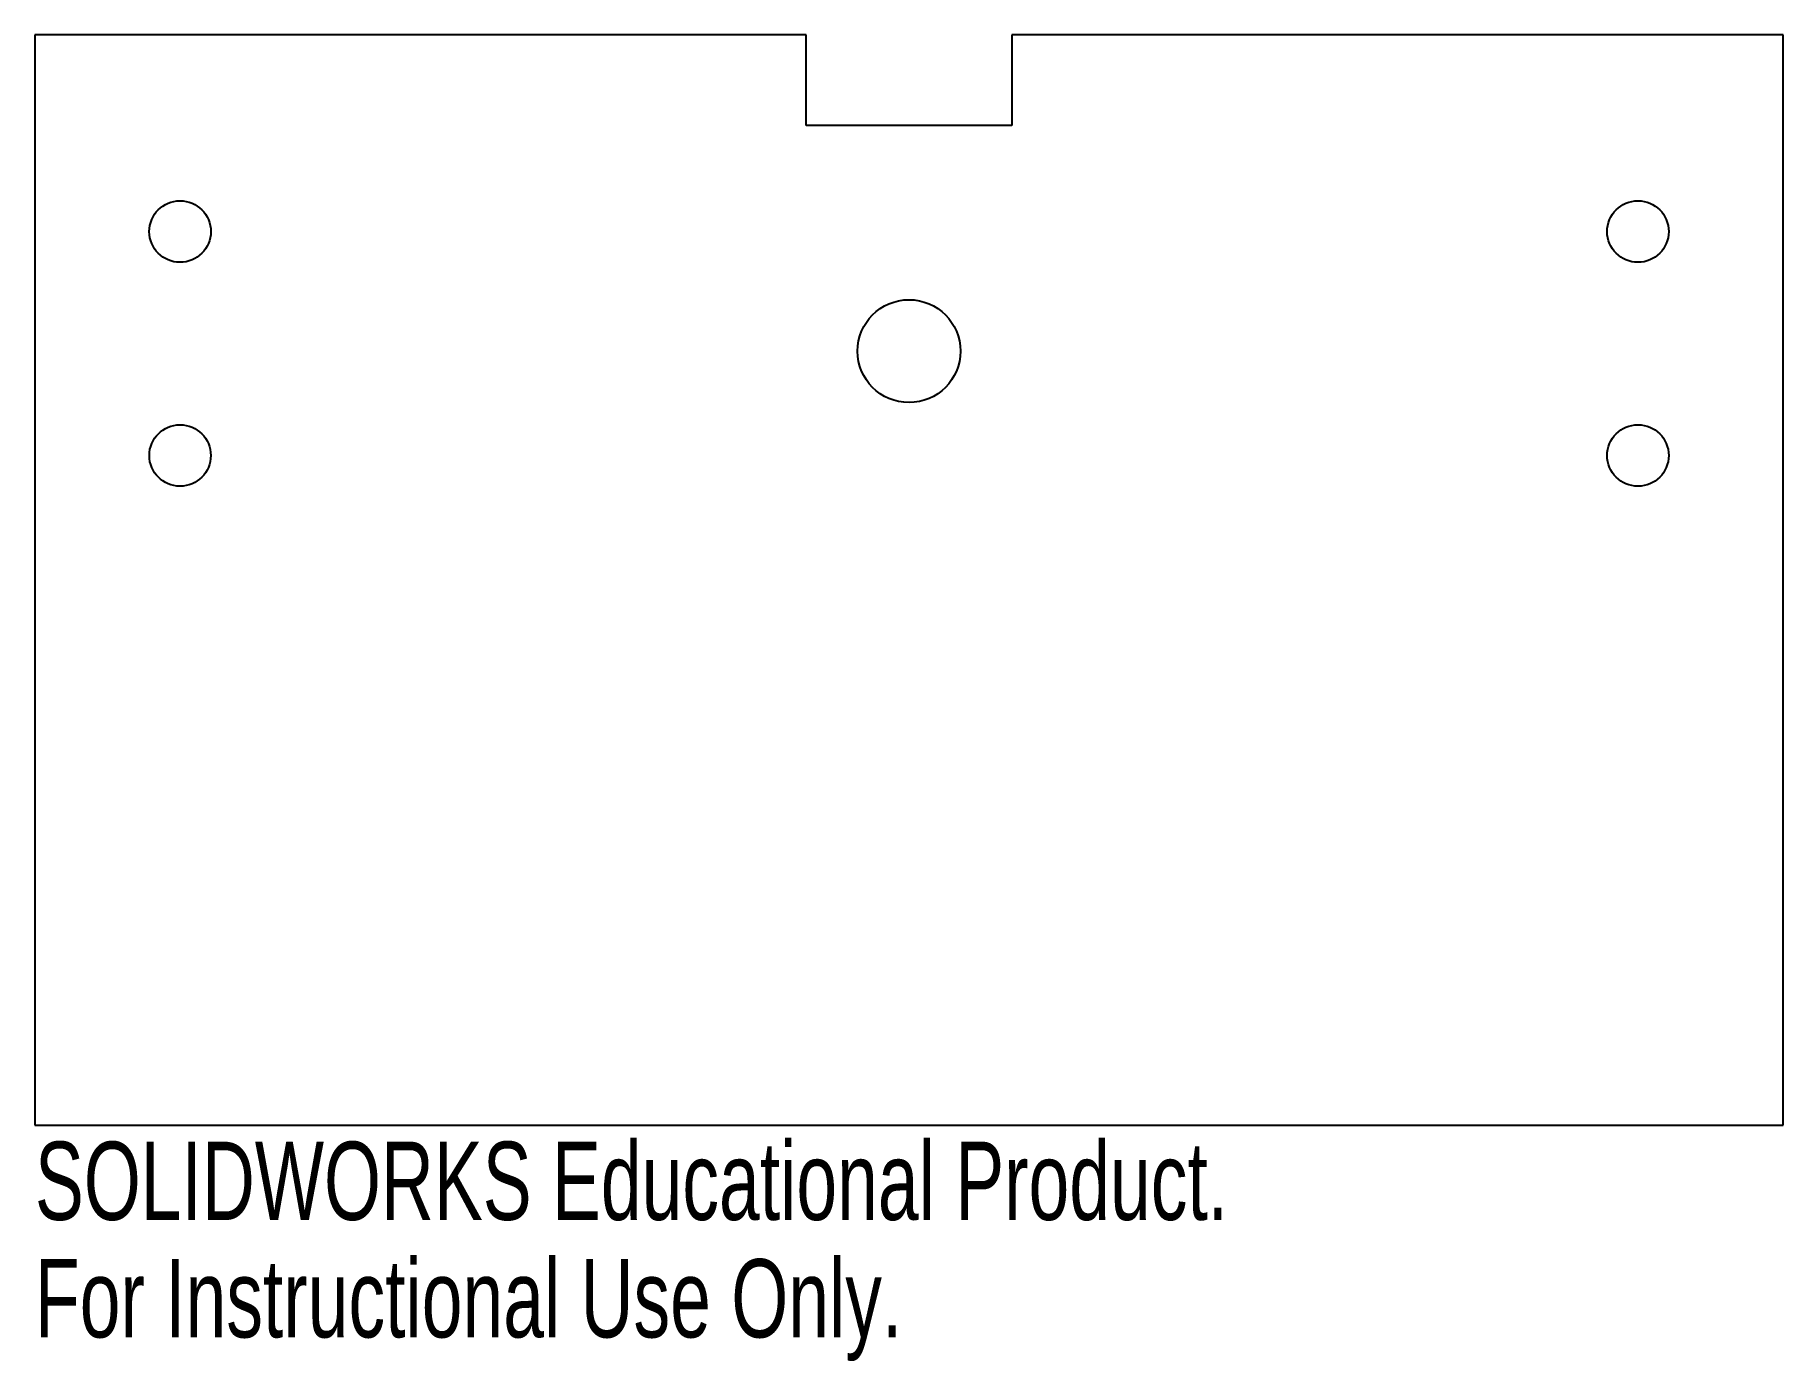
# Model space of a CAD drawing. Header units: inches. Extents: x -2.12 to 2.12, y -1.9 to 1.32.
import ezdxf

# ---------------------------------------------------------------- set-up
doc = ezdxf.new("R2010")
doc.units = ezdxf.units.IN
doc.header["$MEASUREMENT"] = 0
doc.styles.add('SLDTEXTSTYLE0', font='TXT', dxfattribs={"width": 0.7})

msp = doc.modelspace()

# ---------------------------------------------------------------- linework, layer by layer
at = {"color": 7, "linetype": 'Continuous', "lineweight": 25}
for p, q in [((-0.25, 1.325), (-2.125, 1.325)), ((-2.125, 1.325), (-2.125, -1.325)), ((-0.25, 1.105), (-0.25, 1.325)), ((2.125, 1.325), (0.25, 1.325)), ((0.25, 1.325), (0.25, 1.105)), ((2.125, -1.325), (2.125, 1.325)), ((0.25, 1.105), (-0.25, 1.105)), ((-2.125, -1.325), (2.125, -1.325))]:
    msp.add_line(p, q, dxfattribs=at)
for centre, radius in [((-1.7722, 0.8472), 0.0748), ((1.7722, 0.8472), 0.0748), ((0, 0.5565), 0.125), ((-1.7722, 0.3028), 0.0747), ((1.7722, 0.3028), 0.0748)]:
    msp.add_circle(centre, radius, dxfattribs=at)

# ---------------------------------------------------------------- texts
at = {"color": 7, "linetype": 'Continuous', "char_height": 0.1903, "attachment_point": 1, "style": 'SLDTEXTSTYLE0'}
for s, insert in [('SOLIDWORKS Educational Product.', (-2.125, -1.3651)), ('For Instructional Use Only.', (-2.125, -1.6506))]:
    msp.add_mtext(s, dxfattribs=dict(at, insert=insert))

doc.saveas('drawing.dxf')
